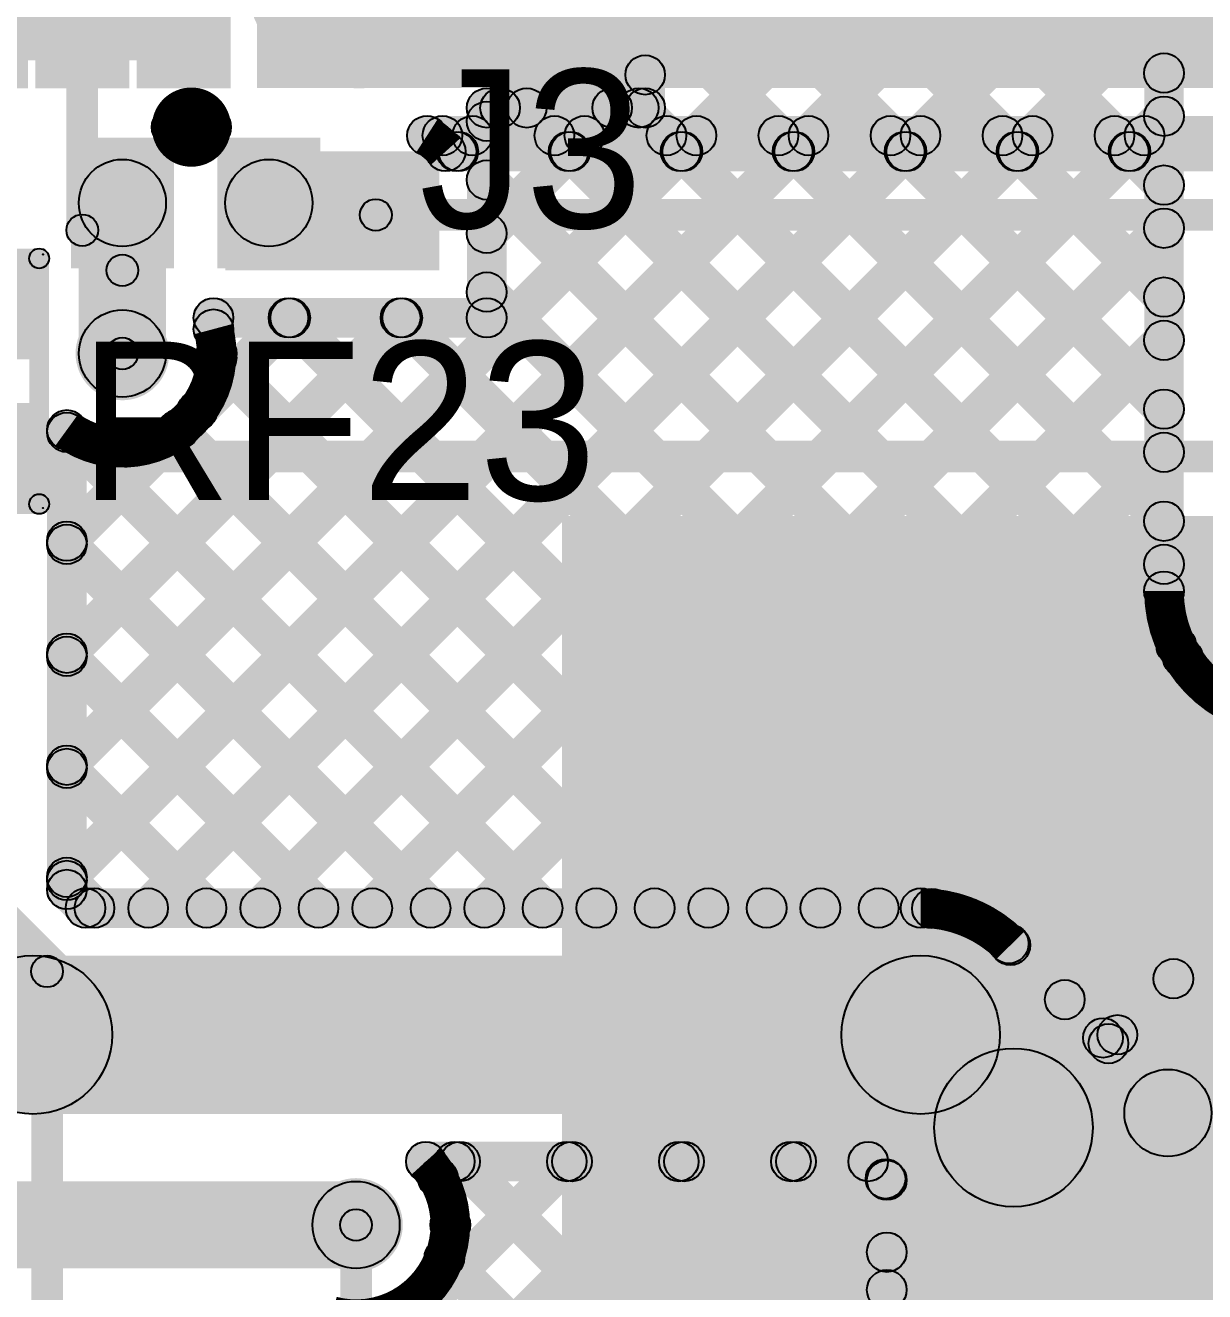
# Model space of a CAD drawing. Header units: millimetres. Extents: x -0.08 to 5.25, y -0.08 to 2.73.
# Drawn here: x 0.6005 to 0.8983, y 2.0371 to 2.3569 of the extents above; entities that cross this region are included whole.
import ezdxf

# ---------------------------------------------------------------- set-up
doc = ezdxf.new("R2010")
doc.units = ezdxf.units.MM
doc.header["$MEASUREMENT"] = 0
for name, color, linetype in [('BottomLayer', 5, 'Continuous'), ('BottomPaste', 16, 'Continuous'), ('BottomSolder', 6, 'Continuous'), ('PadHoleLayer', 156, 'Continuous'), ('TopLayer', 1, 'Continuous'), ('TopOverlay', 2, 'Continuous'), ('TopPaste', 8, 'Continuous'), ('TopSolder', 216, 'Continuous'), ('ViaHoleLayer', 16, 'Continuous')]:
    doc.layers.add(name, color=color, linetype=linetype)

# ---------------------------------------------------------------- blocks, each defined once
blk = doc.blocks.new('C10418_1')
at = {"layer": 'BottomLayer'}
h = blk.add_hatch(color=5, dxfattribs=at)
edge = h.paths.add_edge_path()
edge.add_arc((-0.09547, 0.05217), 0.02461, 0, 360)
at = {"layer": 'BottomSolder'}
h = blk.add_hatch(color=6, dxfattribs=at)
edge = h.paths.add_edge_path()
edge.add_arc((-0.09547, 0.05217), 0.02861, 0, 360)
at = {"layer": 'PadHoleLayer'}
h = blk.add_hatch(color=156, dxfattribs=at)
edge = h.paths.add_edge_path()
edge.add_arc((-0.09547, 0.05217), 0.01378, 0, 360)
at = {"layer": 'TopLayer'}
h = blk.add_hatch(color=1, dxfattribs=at)
edge = h.paths.add_edge_path()
edge.add_arc((-0.09547, 0.05217), 0.02461, 0, 360)
for points in [[(-0.05906, 0.07677), (-0.04331, 0.07677), (-0.04331, 0.02756), (-0.05906, 0.02756)], [(-0.03346, 0.07677), (-0.01772, 0.07677), (-0.01772, 0.02756), (-0.03346, 0.02756)]]:
    blk.add_hatch(color=1, dxfattribs=at).paths.add_polyline_path(points)
at = {"layer": 'TopOverlay'}
h = blk.add_hatch(color=2, dxfattribs=at)
edge = h.paths.add_edge_path()
edge.add_arc((-0.05815, 0.09055), 0.005, 0, 360)
h = blk.add_hatch(color=2, dxfattribs=at)
edge = h.paths.add_edge_path()
edge.add_arc((-0.04815, 0.09055), 0.005, 0, 360)
at = {"layer": 'TopPaste'}
for points in [[(-0.05906, 0.07677), (-0.04331, 0.07677), (-0.04331, 0.02756), (-0.05906, 0.02756)], [(-0.03346, 0.07677), (-0.01772, 0.07677), (-0.01772, 0.02756), (-0.03346, 0.02756)]]:
    blk.add_hatch(color=8, dxfattribs=at).paths.add_polyline_path(points)
at = {"layer": 'TopSolder'}
h = blk.add_hatch(color=216, dxfattribs=at)
edge = h.paths.add_edge_path()
edge.add_arc((-0.09547, 0.05217), 0.02861, 0, 360)
for points in [[(-0.06305, 0.08077), (-0.03931, 0.08077), (-0.03931, 0.02356), (-0.06305, 0.02356)], [(-0.03746, 0.08077), (-0.01372, 0.08077), (-0.01372, 0.02356), (-0.03746, 0.02356)], [(-0.01187, 0.08077), (0.01187, 0.08077), (0.01187, 0.02356), (-0.01187, 0.02356)]]:
    blk.add_hatch(color=216, dxfattribs=at).paths.add_polyline_path(points)
at = {"layer": 'TopOverlay', "const_width": 0.01}
blk.add_lwpolyline([(-0.04815, 0.09055, 1), (-0.05815, 0.09055, 1)], format="xyb", close=True, dxfattribs=at)
at = {"layer": 'TopOverlay'}
for centre in [(-0.05815, 0.09055), (-0.04815, 0.09055)]:
    blk.add_circle(centre, 0.005, dxfattribs=at)
blk = doc.blocks.new('R__0402_53')
at = {"layer": 'TopLayer'}
for points in [[(-0.0275, -0.0125), (-0.0275, 0.0125), (-0.0095, 0.0125), (-0.0095, -0.0125)], [(0.0095, -0.0125), (0.0095, 0.0125), (0.0275, 0.0125), (0.0275, -0.0125)]]:
    blk.add_hatch(color=1, dxfattribs=at).paths.add_polyline_path(points)
at = {"layer": 'TopOverlay'}
h = blk.add_hatch(color=2, dxfattribs=at)
edge = h.paths.add_edge_path()
edge.add_arc((-0.031, 0.016), 0.0025, 0, 360)
h = blk.add_hatch(color=2, dxfattribs=at)
edge = h.paths.add_edge_path()
edge.add_arc((-0.031, 0.016), 0.0025, 0, 360)
for points in [[(-0.0335, 0.016), (-0.0285, 0.016), (-0.0285, -0.016), (-0.0335, -0.016)], [(-0.031, 0.0135), (-0.031, 0.0185), (0.031, 0.0185), (0.031, 0.0135)], [(0.0285, 0.016), (0.0335, 0.016), (0.0335, -0.016), (0.0285, -0.016)], [(-0.031, -0.0185), (-0.031, -0.0135), (0.031, -0.0135), (0.031, -0.0185)], [(-0.032, -0.01706), (-0.032, -0.01694), (0.032, -0.01694), (0.032, -0.01706)]]:
    blk.add_hatch(color=2, dxfattribs=at).paths.add_polyline_path(points)
h = blk.add_hatch(color=2, dxfattribs=at)
edge = h.paths.add_edge_path()
edge.add_arc((0.031, 0.016), 0.0025, 0, 360)
h = blk.add_hatch(color=2, dxfattribs=at)
edge = h.paths.add_edge_path()
edge.add_arc((0.031, 0.016), 0.0025, 0, 360)
h = blk.add_hatch(color=2, dxfattribs=at)
edge = h.paths.add_edge_path()
edge.add_arc((-0.031, -0.016), 0.0025, 0, 360)
h = blk.add_hatch(color=2, dxfattribs=at)
edge = h.paths.add_edge_path()
edge.add_arc((-0.031, -0.016), 0.0025, 0, 360)
h = blk.add_hatch(color=2, dxfattribs=at)
edge = h.paths.add_edge_path()
edge.add_arc((0.031, -0.016), 0.0025, 0, 360)
h = blk.add_hatch(color=2, dxfattribs=at)
edge = h.paths.add_edge_path()
edge.add_arc((0.031, -0.016), 0.0025, 0, 360)
h = blk.add_hatch(color=2, dxfattribs=at)
edge = h.paths.add_edge_path()
edge.add_arc((-0.032, -0.017), 0.0000635, 0, 360)
h = blk.add_hatch(color=2, dxfattribs=at)
edge = h.paths.add_edge_path()
edge.add_arc((0.032, -0.017), 0.0000635, 0, 360)
at = {"layer": 'TopPaste'}
for points in [[(-0.0275, -0.0125), (-0.0275, 0.0125), (-0.0095, 0.0125), (-0.0095, -0.0125)], [(0.0095, -0.0125), (0.0095, 0.0125), (0.0275, 0.0125), (0.0275, -0.0125)]]:
    blk.add_hatch(color=8, dxfattribs=at).paths.add_polyline_path(points)
at = {"layer": 'TopSolder'}
for points in [[(-0.0315, -0.0165), (-0.0315, 0.0165), (-0.0055, 0.0165), (-0.0055, -0.0165)], [(0.0055, -0.0165), (0.0055, 0.0165), (0.0315, 0.0165), (0.0315, -0.0165)]]:
    blk.add_hatch(color=216, dxfattribs=at).paths.add_polyline_path(points)
at = {"layer": 'TopOverlay'}
for centre, radius in [((-0.031, 0.016), 0.0025), ((-0.031, 0.016), 0.0025), ((0.031, 0.016), 0.0025), ((0.031, 0.016), 0.0025), ((-0.031, -0.016), 0.0025), ((-0.031, -0.016), 0.0025), ((0.031, -0.016), 0.0025), ((0.031, -0.016), 0.0025), ((-0.032, -0.017), 0.0000635), ((0.032, -0.017), 0.0000635)]:
    blk.add_circle(centre, radius, dxfattribs=at)
blk = doc.blocks.new('R__0402_B_54')
at = {"layer": 'BottomLayer'}
for points in [[(-0.0095, 0.0125), (-0.0095, -0.0125), (-0.0275, -0.0125), (-0.0275, 0.0125)], [(0.0275, 0.0125), (0.0275, -0.0125), (0.0095, -0.0125), (0.0095, 0.0125)]]:
    blk.add_hatch(color=5, dxfattribs=at).paths.add_polyline_path(points)
at = {"layer": 'BottomPaste'}
for points in [[(-0.0095, 0.0125), (-0.0095, -0.0125), (-0.0275, -0.0125), (-0.0275, 0.0125)], [(0.0275, 0.0125), (0.0275, -0.0125), (0.0095, -0.0125), (0.0095, 0.0125)]]:
    blk.add_hatch(color=16, dxfattribs=at).paths.add_polyline_path(points)
at = {"layer": 'BottomSolder'}
for points in [[(-0.0055, 0.0165), (-0.0055, -0.0165), (-0.0315, -0.0165), (-0.0315, 0.0165)], [(0.0315, 0.0165), (0.0315, -0.0165), (0.0055, -0.0165), (0.0055, 0.0165)]]:
    blk.add_hatch(color=6, dxfattribs=at).paths.add_polyline_path(points)

msp = doc.modelspace()

# ---------------------------------------------------------------- hatches: boundary and pattern name
at = {"layer": 'BottomLayer'}
for points in [[(0.526, 2.348), (0.652, 2.348), (0.652, 2.517), (0.526, 2.517)], [(0.745, 2.517), (0.661, 2.517), (0.661, 2.348), (0.745, 2.348)], [(0.76054, 2.3408), (0.75346, 2.34787), (0.87913, 2.47354), (0.8862, 2.46646)], [(0.76413, 2.4616), (0.7712, 2.46867), (0.89154, 2.34833), (0.88446, 2.34126)], [(0.893, 2.214), (0.883, 2.214), (0.883, 2.47), (0.893, 2.47)], [(0.61454, 2.16651), (0.60746, 2.17358), (0.88446, 2.45058), (0.89154, 2.44351)], [(0.75922, 2.43823), (0.76629, 2.4453), (0.89154, 2.32005), (0.88446, 2.31298)], [(0.762, 2.336), (0.752, 2.336), (0.752, 2.43424), (0.762, 2.43424)], [(0.61454, 2.13823), (0.60746, 2.1453), (0.88446, 2.4223), (0.89154, 2.41523)], [(0.75346, 2.41569), (0.76054, 2.42276), (0.89154, 2.29176), (0.88446, 2.28469)], [(0.63506, 2.13046), (0.62799, 2.13754), (0.88446, 2.39401), (0.89154, 2.38694)], [(0.75346, 2.38741), (0.76054, 2.39448), (0.89154, 2.26348), (0.88446, 2.25641)], [(0.75346, 2.35912), (0.76054, 2.3662), (0.89154, 2.2352), (0.88446, 2.22812)], [(0.66334, 2.13046), (0.65627, 2.13754), (0.88446, 2.36573), (0.89154, 2.35866)], [(0.717, 2.331), (0.717, 2.341), (0.757, 2.341), (0.757, 2.331)], [(0.69163, 2.13046), (0.68455, 2.13754), (0.88446, 2.33745), (0.89154, 2.33037)], [(0.72054, 2.3008), (0.71346, 2.30787), (0.74513, 2.33954), (0.7522, 2.33246)], [(0.72054, 2.32908), (0.71346, 2.33615), (0.71685, 2.33954), (0.72392, 2.33246)], [(0.72356, 2.33246), (0.73063, 2.33954), (0.92219, 2.14797), (0.91512, 2.1409)], [(0.75184, 2.33246), (0.75891, 2.33954), (0.89462, 2.20382), (0.88755, 2.19675)], [(0.722, 2.283), (0.712, 2.283), (0.712, 2.336), (0.722, 2.336)], [(0.614, 2.299), (0.636, 2.299), (0.636, 2.325), (0.614, 2.325)], [(0.651, 2.295), (0.705, 2.295), (0.705, 2.325), (0.651, 2.325)], [(0.651, 2.299), (0.673, 2.299), (0.673, 2.325), (0.651, 2.325)], [(0.71346, 2.31427), (0.72054, 2.32134), (0.90805, 2.13383), (0.90097, 2.12676)], [(0.636, 2.274), (0.614, 2.274), (0.614, 2.312), (0.636, 2.312)], [(0.71991, 2.13046), (0.71284, 2.13754), (0.88446, 2.30916), (0.89154, 2.30209)], [(0.71346, 2.28599), (0.72054, 2.29306), (0.8939, 2.11969), (0.88683, 2.11262)], [(0.61454, 2.1948), (0.60746, 2.20187), (0.69213, 2.28654), (0.6992, 2.27946)], [(0.64743, 2.25598), (0.64036, 2.26305), (0.66385, 2.28654), (0.67092, 2.27946)], [(0.648, 2.278), (0.648, 2.288), (0.717, 2.288), (0.717, 2.278)], [(0.66342, 2.27946), (0.67049, 2.28654), (0.81949, 2.13754), (0.81242, 2.13046)], [(0.6917, 2.27946), (0.69877, 2.28654), (0.87976, 2.10555), (0.87269, 2.09848)], [(0.74819, 2.13046), (0.74112, 2.13754), (0.88446, 2.28088), (0.89154, 2.27381)], [(0.64525, 2.26935), (0.65232, 2.27642), (0.7912, 2.13754), (0.78413, 2.13046)], [(0.89678, 2.07448), (0.88122, 2.09004), (1.05536, 2.26417), (1.07091, 2.24862)], [(0.61454, 2.22308), (0.60746, 2.23015), (0.63595, 2.25864), (0.64302, 2.25157)], [(0.60746, 2.25057), (0.61454, 2.25764), (0.73464, 2.13754), (0.72757, 2.13046)], [(0.63526, 2.25106), (0.64233, 2.25813), (0.76292, 2.13754), (0.75585, 2.13046)], [(0.616, 2.13869), (0.606, 2.13869), (0.606, 2.25474), (0.616, 2.25474)], [(0.77648, 2.13046), (0.76941, 2.13754), (0.88446, 2.25259), (0.89154, 2.24552)], [(0.60746, 2.22228), (0.61454, 2.22935), (0.70635, 2.13754), (0.69928, 2.13046)], [(0.80476, 2.13046), (0.79769, 2.13754), (0.88446, 2.22431), (0.89154, 2.21724)], [(0.60746, 2.194), (0.61454, 2.20107), (0.67807, 2.13754), (0.671, 2.13046)], [(0.83292, 2.13034), (0.82585, 2.13741), (0.88921, 2.20077), (0.89628, 2.1937)], [(0.86649, 2.10734), (0.85942, 2.11441), (0.94038, 2.19537), (0.94745, 2.1883)], [(0.85234, 2.12148), (0.84527, 2.12855), (0.90456, 2.18783), (0.91163, 2.18076)], [(0.87751, 2.09623), (0.87044, 2.1033), (0.95408, 2.18694), (0.96115, 2.17987)], [(0.60746, 2.16571), (0.61454, 2.17278), (0.64978, 2.13754), (0.64271, 2.13046)], [(0.60746, 2.13743), (0.61454, 2.1445), (0.6215, 2.13754), (0.61443, 2.13046)], [(0.60746, 2.13515), (0.61454, 2.14222), (0.61922, 2.13754), (0.61215, 2.13046)], [(0.56486, 2.11129), (0.59314, 2.13957), (0.61657, 2.11614), (0.58829, 2.08786)], [(0.61569, 2.129), (0.61569, 2.139), (0.82657, 2.139), (0.82657, 2.129)], [(0.84569, 2.12106), (0.85276, 2.12814), (0.87614, 2.10476), (0.86906, 2.09769)], [(0.60243, 2.082), (0.60243, 2.122), (0.82657, 2.122), (0.82657, 2.082)], [(0.81243, 2.08786), (0.84071, 2.11614), (0.86414, 2.09271), (0.83586, 2.06443)], [(0.9, 1.562), (0.878, 1.562), (0.878, 2.08226), (0.9, 2.08226)], [(0.87, 1.399), (0.83, 1.399), (0.83, 2.07857), (0.87, 2.07857)], [(0.70163, 2.065), (0.70163, 2.075), (0.81331, 2.075), (0.81331, 2.065)], [(0.64728, 1.97298), (0.64021, 1.98005), (0.73369, 2.07354), (0.74076, 2.06646)], [(0.66142, 1.95884), (0.65435, 1.96591), (0.76198, 2.07354), (0.76905, 2.06646)], [(0.67556, 1.94469), (0.66849, 1.95177), (0.79026, 2.07354), (0.79733, 2.06646)], [(0.70824, 2.06223), (0.70117, 2.0693), (0.70541, 2.07354), (0.71248, 2.06646)], [(0.70671, 2.06646), (0.71378, 2.07354), (0.82154, 1.96578), (0.81446, 1.95871)], [(0.735, 2.06646), (0.74207, 2.07354), (0.82154, 1.99407), (0.81446, 1.987)], [(0.76328, 2.06646), (0.77035, 2.07354), (0.82154, 2.02235), (0.81446, 2.01528)], [(0.79157, 2.06646), (0.79864, 2.07354), (0.82154, 2.05064), (0.81446, 2.04357)], [(0.80978, 2.06646), (0.81685, 2.07354), (0.82154, 2.06885), (0.81446, 2.06178)], [(0.6897, 1.93055), (0.68263, 1.93762), (0.81416, 2.06915), (0.82123, 2.06208)], [(0.823, 1.399), (0.813, 1.399), (0.813, 2.06531), (0.823, 2.06531)], [(0.578, 2.043), (0.578, 2.065), (0.684, 2.065), (0.684, 2.043)], [(0.70277, 2.04213), (0.70984, 2.0492), (0.82154, 1.9375), (0.81446, 1.93043)], [(0.70384, 1.91641), (0.69677, 1.92348), (0.81446, 2.04117), (0.82154, 2.0341)]]:
    msp.add_hatch(color=5, dxfattribs=at).paths.add_polyline_path(points)
h = msp.add_hatch(color=5, dxfattribs=at)
edge = h.paths.add_edge_path()
edge.add_arc((0.757, 2.34433), 0.005, 0, 360)
h = msp.add_hatch(color=5, dxfattribs=at)
edge = h.paths.add_edge_path()
edge.add_arc((0.888, 2.3448), 0.005, 0, 360)
h = msp.add_hatch(color=5, dxfattribs=at)
edge = h.paths.add_edge_path()
edge.add_arc((0.717, 2.336), 0.005, 0, 360)
h = msp.add_hatch(color=5, dxfattribs=at)
edge = h.paths.add_edge_path()
edge.add_arc((0.717, 2.336), 0.005, 0, 360)
h = msp.add_hatch(color=5, dxfattribs=at)
edge = h.paths.add_edge_path()
edge.add_arc((0.72038, 2.336), 0.005, 0, 360)
h = msp.add_hatch(color=5, dxfattribs=at)
edge = h.paths.add_edge_path()
edge.add_arc((0.72709, 2.336), 0.005, 0, 360)
h = msp.add_hatch(color=5, dxfattribs=at)
edge = h.paths.add_edge_path()
edge.add_arc((0.74867, 2.336), 0.005, 0, 360)
h = msp.add_hatch(color=5, dxfattribs=at)
edge = h.paths.add_edge_path()
edge.add_arc((0.75538, 2.336), 0.005, 0, 360)
h = msp.add_hatch(color=5, dxfattribs=at)
edge = h.paths.add_edge_path()
edge.add_arc((0.757, 2.336), 0.005, 0, 360)
h = msp.add_hatch(color=5, dxfattribs=at)
edge = h.paths.add_edge_path()
edge.add_arc((0.757, 2.336), 0.005, 0, 360)
h = msp.add_hatch(color=5, dxfattribs=at)
edge = h.paths.add_edge_path()
edge.add_arc((0.717, 2.33262), 0.005, 0, 360)
h = msp.add_hatch(color=5, dxfattribs=at)
edge = h.paths.add_edge_path()
edge.add_arc((0.888, 2.33391), 0.005, 0, 360)
h = msp.add_hatch(color=5, dxfattribs=at)
edge = h.paths.add_edge_path()
edge.add_arc((0.625, 2.312), 0.011, 0, 360)
h = msp.add_hatch(color=5, dxfattribs=at)
edge = h.paths.add_edge_path()
edge.add_arc((0.662, 2.312), 0.011, 0, 360)
h = msp.add_hatch(color=5, dxfattribs=at)
edge = h.paths.add_edge_path()
edge.add_arc((0.662, 2.312), 0.011, 0, 360)
h = msp.add_hatch(color=5, dxfattribs=at)
edge = h.paths.add_edge_path()
edge.add_arc((0.717, 2.31781), 0.005, 0, 360)
h = msp.add_hatch(color=5, dxfattribs=at)
edge = h.paths.add_edge_path()
edge.add_arc((0.888, 2.31651), 0.005, 0, 360)
h = msp.add_hatch(color=5, dxfattribs=at)
edge = h.paths.add_edge_path()
edge.add_arc((0.689, 2.309), 0.01181, 0, 360)
h = msp.add_hatch(color=5, dxfattribs=at)
edge = h.paths.add_edge_path()
edge.add_arc((0.717, 2.30433), 0.005, 0, 360)
h = msp.add_hatch(color=5, dxfattribs=at)
edge = h.paths.add_edge_path()
edge.add_arc((0.888, 2.30563), 0.005, 0, 360)
h = msp.add_hatch(color=5, dxfattribs=at)
edge = h.paths.add_edge_path()
edge.add_arc((0.717, 2.28952), 0.005, 0, 360)
h = msp.add_hatch(color=5, dxfattribs=at)
edge = h.paths.add_edge_path()
edge.add_arc((0.888, 2.28823), 0.005, 0, 360)
h = msp.add_hatch(color=5, dxfattribs=at)
edge = h.paths.add_edge_path()
edge.add_arc((0.648, 2.283), 0.005, 0, 360)
h = msp.add_hatch(color=5, dxfattribs=at)
edge = h.paths.add_edge_path()
edge.add_arc((0.66695, 2.283), 0.005, 0, 360)
h = msp.add_hatch(color=5, dxfattribs=at)
edge = h.paths.add_edge_path()
edge.add_arc((0.66738, 2.283), 0.005, 0, 360)
h = msp.add_hatch(color=5, dxfattribs=at)
edge = h.paths.add_edge_path()
edge.add_arc((0.69524, 2.283), 0.005, 0, 360)
h = msp.add_hatch(color=5, dxfattribs=at)
edge = h.paths.add_edge_path()
edge.add_arc((0.69567, 2.283), 0.005, 0, 360)
h = msp.add_hatch(color=5, dxfattribs=at)
edge = h.paths.add_edge_path()
edge.add_arc((0.717, 2.283), 0.005, 0, 360)
h = msp.add_hatch(color=5, dxfattribs=at)
edge = h.paths.add_edge_path()
edge.add_arc((0.717, 2.283), 0.005, 0, 360)
h = msp.add_hatch(color=5, dxfattribs=at)
edge = h.paths.add_edge_path()
edge.add_arc((0.625, 2.274), 0.01181, 0, 360)
h = msp.add_hatch(color=5, dxfattribs=at)
edge = h.paths.add_edge_path()
edge.add_arc((0.625, 2.274), 0.011, 0, 360)
h = msp.add_hatch(color=5, dxfattribs=at)
edge = h.paths.add_edge_path()
edge.add_arc((0.648, 2.28016), 0.005, 0, 360)
h = msp.add_hatch(color=5, dxfattribs=at)
edge = h.paths.add_edge_path()
edge.add_arc((0.888, 2.27734), 0.005, 0, 360)
h = msp.add_hatch(color=5, dxfattribs=at)
edge = h.paths.add_edge_path()
edge.add_arc((0.64878, 2.27288), 0.005, 0, 360)
h = msp.add_hatch(color=5, dxfattribs=at)
edge = h.paths.add_edge_path()
edge.add_arc((0.64881, 2.274), 0.005, 0, 360)
h = msp.add_hatch(color=5, dxfattribs=at)
edge = h.paths.add_edge_path()
edge.add_arc((0.64881, 2.274), 0.005, 0, 360)
h = msp.add_hatch(color=5, dxfattribs=at)
edge = h.paths.add_edge_path()
edge.add_arc((0.6439, 2.25951), 0.005, 0, 360)
h = msp.add_hatch(color=5, dxfattribs=at)
edge = h.paths.add_edge_path()
edge.add_arc((0.888, 2.25994), 0.005, 0, 360)
h = msp.add_hatch(color=5, dxfattribs=at)
edge = h.paths.add_edge_path()
edge.add_arc((0.611, 2.25474), 0.005, 0, 360)
h = msp.add_hatch(color=5, dxfattribs=at)
edge = h.paths.add_edge_path()
edge.add_arc((0.611, 2.25474), 0.005, 0, 360)
h = msp.add_hatch(color=5, dxfattribs=at)
edge = h.paths.add_edge_path()
edge.add_arc((0.611, 2.2541), 0.005, 0, 360)
h = msp.add_hatch(color=5, dxfattribs=at)
edge = h.paths.add_edge_path()
edge.add_arc((0.63879, 2.25459), 0.005, 0, 360)
h = msp.add_hatch(color=5, dxfattribs=at)
edge = h.paths.add_edge_path()
edge.add_arc((0.63949, 2.2551), 0.005, 0, 360)
h = msp.add_hatch(color=5, dxfattribs=at)
edge = h.paths.add_edge_path()
edge.add_arc((0.888, 2.24906), 0.005, 0, 360)
h = msp.add_hatch(color=5, dxfattribs=at)
edge = h.paths.add_edge_path()
edge.add_arc((0.888, 2.23166), 0.005, 0, 360)
h = msp.add_hatch(color=5, dxfattribs=at)
edge = h.paths.add_edge_path()
edge.add_arc((0.611, 2.22662), 0.005, 0, 360)
h = msp.add_hatch(color=5, dxfattribs=at)
edge = h.paths.add_edge_path()
edge.add_arc((0.611, 2.22582), 0.005, 0, 360)
h = msp.add_hatch(color=5, dxfattribs=at)
edge = h.paths.add_edge_path()
edge.add_arc((0.888, 2.22077), 0.005, 0, 360)
h = msp.add_hatch(color=5, dxfattribs=at)
edge = h.paths.add_edge_path()
edge.add_arc((0.888, 2.214), 0.005, 0, 360)
h = msp.add_hatch(color=5, dxfattribs=at)
edge = h.paths.add_edge_path()
edge.add_arc((0.888, 2.214), 0.005, 0, 360)
h = msp.add_hatch(color=5, dxfattribs=at)
edge = h.paths.add_edge_path()
edge.add_arc((0.611, 2.19833), 0.005, 0, 360)
h = msp.add_hatch(color=5, dxfattribs=at)
edge = h.paths.add_edge_path()
edge.add_arc((0.89109, 2.20029), 0.005, 0, 360)
h = msp.add_hatch(color=5, dxfattribs=at)
edge = h.paths.add_edge_path()
edge.add_arc((0.611, 2.19753), 0.005, 0, 360)
h = msp.add_hatch(color=5, dxfattribs=at)
edge = h.paths.add_edge_path()
edge.add_arc((0.89274, 2.19723), 0.005, 0, 360)
h = msp.add_hatch(color=5, dxfattribs=at)
edge = h.paths.add_edge_path()
edge.add_arc((0.611, 2.17005), 0.005, 0, 360)
h = msp.add_hatch(color=5, dxfattribs=at)
edge = h.paths.add_edge_path()
edge.add_arc((0.611, 2.16925), 0.005, 0, 360)
h = msp.add_hatch(color=5, dxfattribs=at)
edge = h.paths.add_edge_path()
edge.add_arc((0.611, 2.14176), 0.005, 0, 360)
h = msp.add_hatch(color=5, dxfattribs=at)
edge = h.paths.add_edge_path()
edge.add_arc((0.611, 2.14096), 0.005, 0, 360)
h = msp.add_hatch(color=5, dxfattribs=at)
edge = h.paths.add_edge_path()
edge.add_arc((0.611, 2.13869), 0.005, 0, 360)
h = msp.add_hatch(color=5, dxfattribs=at)
edge = h.paths.add_edge_path()
edge.add_arc((0.611, 2.13869), 0.005, 0, 360)
h = msp.add_hatch(color=5, dxfattribs=at)
edge = h.paths.add_edge_path()
edge.add_arc((0.61569, 2.134), 0.005, 0, 360)
h = msp.add_hatch(color=5, dxfattribs=at)
edge = h.paths.add_edge_path()
edge.add_arc((0.61569, 2.134), 0.005, 0, 360)
h = msp.add_hatch(color=5, dxfattribs=at)
edge = h.paths.add_edge_path()
edge.add_arc((0.61796, 2.134), 0.005, 0, 360)
h = msp.add_hatch(color=5, dxfattribs=at)
edge = h.paths.add_edge_path()
edge.add_arc((0.63152, 2.134), 0.005, 0, 360)
h = msp.add_hatch(color=5, dxfattribs=at)
edge = h.paths.add_edge_path()
edge.add_arc((0.64625, 2.134), 0.005, 0, 360)
h = msp.add_hatch(color=5, dxfattribs=at)
edge = h.paths.add_edge_path()
edge.add_arc((0.65981, 2.134), 0.005, 0, 360)
h = msp.add_hatch(color=5, dxfattribs=at)
edge = h.paths.add_edge_path()
edge.add_arc((0.67453, 2.134), 0.005, 0, 360)
h = msp.add_hatch(color=5, dxfattribs=at)
edge = h.paths.add_edge_path()
edge.add_arc((0.68809, 2.134), 0.005, 0, 360)
h = msp.add_hatch(color=5, dxfattribs=at)
edge = h.paths.add_edge_path()
edge.add_arc((0.70282, 2.134), 0.005, 0, 360)
h = msp.add_hatch(color=5, dxfattribs=at)
edge = h.paths.add_edge_path()
edge.add_arc((0.71637, 2.134), 0.005, 0, 360)
h = msp.add_hatch(color=5, dxfattribs=at)
edge = h.paths.add_edge_path()
edge.add_arc((0.7311, 2.134), 0.005, 0, 360)
h = msp.add_hatch(color=5, dxfattribs=at)
edge = h.paths.add_edge_path()
edge.add_arc((0.74466, 2.134), 0.005, 0, 360)
h = msp.add_hatch(color=5, dxfattribs=at)
edge = h.paths.add_edge_path()
edge.add_arc((0.75939, 2.134), 0.005, 0, 360)
h = msp.add_hatch(color=5, dxfattribs=at)
edge = h.paths.add_edge_path()
edge.add_arc((0.77294, 2.134), 0.005, 0, 360)
h = msp.add_hatch(color=5, dxfattribs=at)
edge = h.paths.add_edge_path()
edge.add_arc((0.78767, 2.134), 0.005, 0, 360)
h = msp.add_hatch(color=5, dxfattribs=at)
edge = h.paths.add_edge_path()
edge.add_arc((0.80123, 2.134), 0.005, 0, 360)
h = msp.add_hatch(color=5, dxfattribs=at)
edge = h.paths.add_edge_path()
edge.add_arc((0.81595, 2.134), 0.005, 0, 360)
h = msp.add_hatch(color=5, dxfattribs=at)
edge = h.paths.add_edge_path()
edge.add_arc((0.82657, 2.134), 0.005, 0, 360)
h = msp.add_hatch(color=5, dxfattribs=at)
edge = h.paths.add_edge_path()
edge.add_arc((0.82657, 2.134), 0.005, 0, 360)
h = msp.add_hatch(color=5, dxfattribs=at)
edge = h.paths.add_edge_path()
edge.add_arc((0.82657, 2.134), 0.005, 0, 360)
h = msp.add_hatch(color=5, dxfattribs=at)
edge = h.paths.add_edge_path()
edge.add_arc((0.82939, 2.13388), 0.005, 0, 360)
h = msp.add_hatch(color=5, dxfattribs=at)
edge = h.paths.add_edge_path()
edge.add_arc((0.84881, 2.12501), 0.005, 0, 360)
h = msp.add_hatch(color=5, dxfattribs=at)
edge = h.paths.add_edge_path()
edge.add_arc((0.8492, 2.12463), 0.005, 0, 360)
h = msp.add_hatch(color=5, dxfattribs=at)
edge = h.paths.add_edge_path()
edge.add_arc((0.84922, 2.1246), 0.005, 0, 360)
h = msp.add_hatch(color=5, dxfattribs=at)
edge = h.paths.add_edge_path()
edge.add_arc((0.84922, 2.1246), 0.005, 0, 360)
h = msp.add_hatch(color=5, dxfattribs=at)
edge = h.paths.add_edge_path()
edge.add_arc((0.60243, 2.102), 0.02, 0, 360)
h = msp.add_hatch(color=5, dxfattribs=at)
edge = h.paths.add_edge_path()
edge.add_arc((0.60243, 2.102), 0.02, 0, 360)
h = msp.add_hatch(color=5, dxfattribs=at)
edge = h.paths.add_edge_path()
edge.add_arc((0.82657, 2.102), 0.02, 0, 360)
h = msp.add_hatch(color=5, dxfattribs=at)
edge = h.paths.add_edge_path()
edge.add_arc((0.82657, 2.102), 0.02, 0, 360)
h = msp.add_hatch(color=5, dxfattribs=at)
edge = h.paths.add_edge_path()
edge.add_arc((0.89037, 2.11615), 0.005, 0, 360)
h = msp.add_hatch(color=5, dxfattribs=at)
edge = h.paths.add_edge_path()
edge.add_arc((0.86295, 2.11087), 0.005, 0, 360)
h = msp.add_hatch(color=5, dxfattribs=at)
edge = h.paths.add_edge_path()
edge.add_arc((0.87623, 2.10201), 0.005, 0, 360)
h = msp.add_hatch(color=5, dxfattribs=at)
edge = h.paths.add_edge_path()
edge.add_arc((0.8726, 2.10122), 0.005, 0, 360)
h = msp.add_hatch(color=5, dxfattribs=at)
edge = h.paths.add_edge_path()
edge.add_arc((0.87398, 2.09976), 0.005, 0, 360)
h = msp.add_hatch(color=5, dxfattribs=at)
edge = h.paths.add_edge_path()
edge.add_arc((0.85, 2.07857), 0.02, 0, 360)
h = msp.add_hatch(color=5, dxfattribs=at)
edge = h.paths.add_edge_path()
edge.add_arc((0.85, 2.07857), 0.02, 0, 360)
h = msp.add_hatch(color=5, dxfattribs=at)
edge = h.paths.add_edge_path()
edge.add_arc((0.889, 2.08226), 0.011, 0, 360)
h = msp.add_hatch(color=5, dxfattribs=at)
edge = h.paths.add_edge_path()
edge.add_arc((0.889, 2.08226), 0.011, 0, 360)
h = msp.add_hatch(color=5, dxfattribs=at)
edge = h.paths.add_edge_path()
edge.add_arc((0.70163, 2.07), 0.005, 0, 360)
h = msp.add_hatch(color=5, dxfattribs=at)
edge = h.paths.add_edge_path()
edge.add_arc((0.70163, 2.07), 0.005, 0, 360)
h = msp.add_hatch(color=5, dxfattribs=at)
edge = h.paths.add_edge_path()
edge.add_arc((0.70894, 2.07), 0.005, 0, 360)
h = msp.add_hatch(color=5, dxfattribs=at)
edge = h.paths.add_edge_path()
edge.add_arc((0.71025, 2.07), 0.005, 0, 360)
h = msp.add_hatch(color=5, dxfattribs=at)
edge = h.paths.add_edge_path()
edge.add_arc((0.73723, 2.07), 0.005, 0, 360)
h = msp.add_hatch(color=5, dxfattribs=at)
edge = h.paths.add_edge_path()
edge.add_arc((0.73853, 2.07), 0.005, 0, 360)
h = msp.add_hatch(color=5, dxfattribs=at)
edge = h.paths.add_edge_path()
edge.add_arc((0.76551, 2.07), 0.005, 0, 360)
h = msp.add_hatch(color=5, dxfattribs=at)
edge = h.paths.add_edge_path()
edge.add_arc((0.76682, 2.07), 0.005, 0, 360)
h = msp.add_hatch(color=5, dxfattribs=at)
edge = h.paths.add_edge_path()
edge.add_arc((0.7938, 2.07), 0.005, 0, 360)
h = msp.add_hatch(color=5, dxfattribs=at)
edge = h.paths.add_edge_path()
edge.add_arc((0.7951, 2.07), 0.005, 0, 360)
h = msp.add_hatch(color=5, dxfattribs=at)
edge = h.paths.add_edge_path()
edge.add_arc((0.81331, 2.07), 0.005, 0, 360)
h = msp.add_hatch(color=5, dxfattribs=at)
edge = h.paths.add_edge_path()
edge.add_arc((0.81331, 2.07), 0.005, 0, 360)
h = msp.add_hatch(color=5, dxfattribs=at)
edge = h.paths.add_edge_path()
edge.add_arc((0.7047, 2.06576), 0.005, 0, 360)
h = msp.add_hatch(color=5, dxfattribs=at)
edge = h.paths.add_edge_path()
edge.add_arc((0.8177, 2.06562), 0.005, 0, 360)
h = msp.add_hatch(color=5, dxfattribs=at)
edge = h.paths.add_edge_path()
edge.add_arc((0.818, 2.06531), 0.005, 0, 360)
h = msp.add_hatch(color=5, dxfattribs=at)
edge = h.paths.add_edge_path()
edge.add_arc((0.818, 2.06531), 0.005, 0, 360)
h = msp.add_hatch(color=5, dxfattribs=at)
edge = h.paths.add_edge_path()
edge.add_arc((0.684, 2.054), 0.01181, 0, 360)
h = msp.add_hatch(color=5, dxfattribs=at)
edge = h.paths.add_edge_path()
edge.add_arc((0.684, 2.054), 0.011, 0, 360)
h = msp.add_hatch(color=5, dxfattribs=at)
edge = h.paths.add_edge_path()
edge.add_arc((0.70781, 2.054), 0.005, 0, 360)
h = msp.add_hatch(color=5, dxfattribs=at)
edge = h.paths.add_edge_path()
edge.add_arc((0.70781, 2.054), 0.005, 0, 360)
h = msp.add_hatch(color=5, dxfattribs=at)
edge = h.paths.add_edge_path()
edge.add_arc((0.7063, 2.04566), 0.005, 0, 360)
h = msp.add_hatch(color=5, dxfattribs=at)
edge = h.paths.add_edge_path()
edge.add_arc((0.818, 2.0471), 0.005, 0, 360)
h = msp.add_hatch(color=5, dxfattribs=at)
edge = h.paths.add_edge_path()
edge.add_arc((0.818, 2.03764), 0.005, 0, 360)
at = {"layer": 'TopLayer'}
for points in [[(0.659, 2.341), (1.003, 2.341), (1.003, 2.556), (0.659, 2.556)], [(0.63, 2.342), (0.65, 2.342), (0.65, 2.512), (0.63, 2.512)], [(0.61887, 2.30513), (0.61087, 2.30513), (0.61087, 2.37154), (0.61887, 2.37154)], [(0.70192, 2.324), (0.70192, 2.334), (1.015, 2.334), (1.015, 2.324)], [(0.70227, 2.32546), (0.70934, 2.33254), (0.71334, 2.32854), (0.70627, 2.32146)], [(0.71292, 2.32146), (0.70585, 2.32854), (0.70985, 2.33254), (0.71692, 2.32546)], [(0.73056, 2.32546), (0.73763, 2.33254), (0.74163, 2.32854), (0.73456, 2.32146)], [(0.7412, 2.32146), (0.73413, 2.32854), (0.73813, 2.33254), (0.7452, 2.32546)], [(0.75884, 2.32546), (0.76591, 2.33254), (0.76991, 2.32854), (0.76284, 2.32146)], [(0.76949, 2.32146), (0.76242, 2.32854), (0.76642, 2.33254), (0.77349, 2.32546)], [(0.78712, 2.32546), (0.7942, 2.33254), (0.7982, 2.32854), (0.79112, 2.32146)], [(0.79777, 2.32146), (0.7907, 2.32854), (0.7947, 2.33254), (0.80177, 2.32546)], [(0.81541, 2.32546), (0.82248, 2.33254), (0.82648, 2.32854), (0.81941, 2.32146)], [(0.82606, 2.32146), (0.81899, 2.32854), (0.82299, 2.33254), (0.83006, 2.32546)], [(0.84369, 2.32546), (0.85076, 2.33254), (0.85476, 2.32854), (0.84769, 2.32146)], [(0.85434, 2.32146), (0.84727, 2.32854), (0.85127, 2.33254), (0.85834, 2.32546)], [(0.87198, 2.32546), (0.87905, 2.33254), (0.88305, 2.32854), (0.87598, 2.32146)], [(0.88263, 2.32146), (0.87555, 2.32854), (0.87955, 2.33254), (0.88663, 2.32546)], [(0.70663, 2.32), (0.70663, 2.33), (0.978, 2.33), (0.978, 2.32)], [(0.689, 2.305), (0.689, 2.313), (0.978, 2.313), (0.978, 2.305)], [(0.61204, 2.30231), (0.61769, 2.30796), (0.62783, 2.29783), (0.62217, 2.29217)], [(0.629, 2.274), (0.621, 2.274), (0.621, 2.295), (0.629, 2.295)], [(0.584, 2.244), (0.584, 2.252), (0.988, 2.252), (0.988, 2.244)], [(0.736, 1.974), (0.943, 1.974), (0.943, 2.233), (0.736, 2.233)], [(0.53417, 2.18417), (0.53983, 2.18983), (0.60883, 2.12083), (0.60317, 2.11517)], [(0.61, 1.727), (0.602, 1.727), (0.602, 2.118), (0.61, 2.118)], [(0.688, 1.834), (0.68, 1.834), (0.68, 2.054), (0.688, 2.054)]]:
    msp.add_hatch(color=1, dxfattribs=at).paths.add_polyline_path(points)
h = msp.add_hatch(color=1, dxfattribs=at)
edge = h.paths.add_edge_path()
edge.add_arc((0.70192, 2.329), 0.005, 0, 360)
h = msp.add_hatch(color=1, dxfattribs=at)
edge = h.paths.add_edge_path()
edge.add_arc((0.70192, 2.329), 0.005, 0, 360)
h = msp.add_hatch(color=1, dxfattribs=at)
edge = h.paths.add_edge_path()
edge.add_arc((0.70581, 2.329), 0.005, 0, 360)
h = msp.add_hatch(color=1, dxfattribs=at)
edge = h.paths.add_edge_path()
edge.add_arc((0.71338, 2.329), 0.005, 0, 360)
h = msp.add_hatch(color=1, dxfattribs=at)
edge = h.paths.add_edge_path()
edge.add_arc((0.73409, 2.329), 0.005, 0, 360)
h = msp.add_hatch(color=1, dxfattribs=at)
edge = h.paths.add_edge_path()
edge.add_arc((0.74167, 2.329), 0.005, 0, 360)
h = msp.add_hatch(color=1, dxfattribs=at)
edge = h.paths.add_edge_path()
edge.add_arc((0.76238, 2.329), 0.005, 0, 360)
h = msp.add_hatch(color=1, dxfattribs=at)
edge = h.paths.add_edge_path()
edge.add_arc((0.76995, 2.329), 0.005, 0, 360)
h = msp.add_hatch(color=1, dxfattribs=at)
edge = h.paths.add_edge_path()
edge.add_arc((0.79066, 2.329), 0.005, 0, 360)
h = msp.add_hatch(color=1, dxfattribs=at)
edge = h.paths.add_edge_path()
edge.add_arc((0.79824, 2.329), 0.005, 0, 360)
h = msp.add_hatch(color=1, dxfattribs=at)
edge = h.paths.add_edge_path()
edge.add_arc((0.81894, 2.329), 0.005, 0, 360)
h = msp.add_hatch(color=1, dxfattribs=at)
edge = h.paths.add_edge_path()
edge.add_arc((0.82652, 2.329), 0.005, 0, 360)
h = msp.add_hatch(color=1, dxfattribs=at)
edge = h.paths.add_edge_path()
edge.add_arc((0.84723, 2.329), 0.005, 0, 360)
h = msp.add_hatch(color=1, dxfattribs=at)
edge = h.paths.add_edge_path()
edge.add_arc((0.85481, 2.329), 0.005, 0, 360)
h = msp.add_hatch(color=1, dxfattribs=at)
edge = h.paths.add_edge_path()
edge.add_arc((0.87551, 2.329), 0.005, 0, 360)
h = msp.add_hatch(color=1, dxfattribs=at)
edge = h.paths.add_edge_path()
edge.add_arc((0.88309, 2.329), 0.005, 0, 360)
h = msp.add_hatch(color=1, dxfattribs=at)
edge = h.paths.add_edge_path()
edge.add_arc((0.70663, 2.325), 0.005, 0, 360)
h = msp.add_hatch(color=1, dxfattribs=at)
edge = h.paths.add_edge_path()
edge.add_arc((0.70663, 2.325), 0.005, 0, 360)
h = msp.add_hatch(color=1, dxfattribs=at)
edge = h.paths.add_edge_path()
edge.add_arc((0.70938, 2.325), 0.005, 0, 360)
h = msp.add_hatch(color=1, dxfattribs=at)
edge = h.paths.add_edge_path()
edge.add_arc((0.70981, 2.325), 0.005, 0, 360)
h = msp.add_hatch(color=1, dxfattribs=at)
edge = h.paths.add_edge_path()
edge.add_arc((0.73767, 2.325), 0.005, 0, 360)
h = msp.add_hatch(color=1, dxfattribs=at)
edge = h.paths.add_edge_path()
edge.add_arc((0.73809, 2.325), 0.005, 0, 360)
h = msp.add_hatch(color=1, dxfattribs=at)
edge = h.paths.add_edge_path()
edge.add_arc((0.76595, 2.325), 0.005, 0, 360)
h = msp.add_hatch(color=1, dxfattribs=at)
edge = h.paths.add_edge_path()
edge.add_arc((0.76638, 2.325), 0.005, 0, 360)
h = msp.add_hatch(color=1, dxfattribs=at)
edge = h.paths.add_edge_path()
edge.add_arc((0.79424, 2.325), 0.005, 0, 360)
h = msp.add_hatch(color=1, dxfattribs=at)
edge = h.paths.add_edge_path()
edge.add_arc((0.79466, 2.325), 0.005, 0, 360)
h = msp.add_hatch(color=1, dxfattribs=at)
edge = h.paths.add_edge_path()
edge.add_arc((0.82252, 2.325), 0.005, 0, 360)
h = msp.add_hatch(color=1, dxfattribs=at)
edge = h.paths.add_edge_path()
edge.add_arc((0.82294, 2.325), 0.005, 0, 360)
h = msp.add_hatch(color=1, dxfattribs=at)
edge = h.paths.add_edge_path()
edge.add_arc((0.85081, 2.325), 0.005, 0, 360)
h = msp.add_hatch(color=1, dxfattribs=at)
edge = h.paths.add_edge_path()
edge.add_arc((0.85123, 2.325), 0.005, 0, 360)
h = msp.add_hatch(color=1, dxfattribs=at)
edge = h.paths.add_edge_path()
edge.add_arc((0.87909, 2.325), 0.005, 0, 360)
h = msp.add_hatch(color=1, dxfattribs=at)
edge = h.paths.add_edge_path()
edge.add_arc((0.87951, 2.325), 0.005, 0, 360)
h = msp.add_hatch(color=1, dxfattribs=at)
edge = h.paths.add_edge_path()
edge.add_arc((0.689, 2.309), 0.01181, 0, 360)
h = msp.add_hatch(color=1, dxfattribs=at)
edge = h.paths.add_edge_path()
edge.add_arc((0.689, 2.309), 0.004, 0, 360)
h = msp.add_hatch(color=1, dxfattribs=at)
edge = h.paths.add_edge_path()
edge.add_arc((0.61487, 2.30513), 0.004, 0, 360)
h = msp.add_hatch(color=1, dxfattribs=at)
edge = h.paths.add_edge_path()
edge.add_arc((0.61487, 2.30513), 0.004, 0, 360)
h = msp.add_hatch(color=1, dxfattribs=at)
edge = h.paths.add_edge_path()
edge.add_arc((0.625, 2.295), 0.004, 0, 360)
h = msp.add_hatch(color=1, dxfattribs=at)
edge = h.paths.add_edge_path()
edge.add_arc((0.625, 2.295), 0.004, 0, 360)
h = msp.add_hatch(color=1, dxfattribs=at)
edge = h.paths.add_edge_path()
edge.add_arc((0.625, 2.274), 0.01181, 0, 360)
h = msp.add_hatch(color=1, dxfattribs=at)
edge = h.paths.add_edge_path()
edge.add_arc((0.625, 2.274), 0.004, 0, 360)
h = msp.add_hatch(color=1, dxfattribs=at)
edge = h.paths.add_edge_path()
edge.add_arc((0.606, 2.118), 0.004, 0, 360)
h = msp.add_hatch(color=1, dxfattribs=at)
edge = h.paths.add_edge_path()
edge.add_arc((0.606, 2.118), 0.004, 0, 360)
h = msp.add_hatch(color=1, dxfattribs=at)
edge = h.paths.add_edge_path()
edge.add_arc((0.684, 2.054), 0.01181, 0, 360)
h = msp.add_hatch(color=1, dxfattribs=at)
edge = h.paths.add_edge_path()
edge.add_arc((0.684, 2.054), 0.004, 0, 360)
at = {"layer": 'ViaHoleLayer'}
h = msp.add_hatch(color=16, dxfattribs=at)
edge = h.paths.add_edge_path()
edge.add_arc((0.689, 2.309), 0.00591, 0, 360)
h = msp.add_hatch(color=16, dxfattribs=at)
edge = h.paths.add_edge_path()
edge.add_arc((0.625, 2.274), 0.00591, 0, 360)
h = msp.add_hatch(color=16, dxfattribs=at)
edge = h.paths.add_edge_path()
edge.add_arc((0.684, 2.054), 0.00591, 0, 360)

# ---------------------------------------------------------------- linework, layer by layer
at = {"layer": 'BottomLayer', "const_width": 0.01}
for points in [[(0.648, 2.28016, -0.06553), (0.64881, 2.274)], [(0.64881, 2.274, -0.612877), (0.611, 2.25474)], [(0.9435, 2.19228, -0.682502), (0.888, 2.214)], [(0.82657, 2.134, -0.199231), (0.84922, 2.1246)], [(0.82657, 2.134, -0.198912), (0.8492, 2.12463)], [(0.70163, 2.07, -0.186325), (0.70781, 2.054)], [(0.70781, 2.054, -0.493128), (0.67784, 2.031)]]:
    msp.add_lwpolyline(points, format="xyb", dxfattribs=at)
at = {"layer": 'BottomLayer'}
for centre, radius in [((0.757, 2.34433), 0.005), ((0.888, 2.3448), 0.005), ((0.717, 2.336), 0.005), ((0.717, 2.336), 0.005), ((0.72038, 2.336), 0.005), ((0.72709, 2.336), 0.005), ((0.74867, 2.336), 0.005), ((0.75538, 2.336), 0.005), ((0.757, 2.336), 0.005), ((0.757, 2.336), 0.005), ((0.717, 2.33262), 0.005), ((0.888, 2.33391), 0.005), ((0.625, 2.312), 0.011), ((0.662, 2.312), 0.011), ((0.662, 2.312), 0.011), ((0.717, 2.31781), 0.005), ((0.888, 2.31651), 0.005), ((0.717, 2.30433), 0.005), ((0.888, 2.30563), 0.005), ((0.717, 2.28952), 0.005), ((0.888, 2.28823), 0.005), ((0.648, 2.283), 0.005), ((0.66695, 2.283), 0.005), ((0.66738, 2.283), 0.005), ((0.69524, 2.283), 0.005), ((0.69567, 2.283), 0.005), ((0.717, 2.283), 0.005), ((0.717, 2.283), 0.005), ((0.625, 2.274), 0.011), ((0.648, 2.28016), 0.005), ((0.888, 2.27734), 0.005), ((0.64878, 2.27288), 0.005), ((0.64881, 2.274), 0.005), ((0.64881, 2.274), 0.005), ((0.6439, 2.25951), 0.005), ((0.888, 2.25994), 0.005), ((0.611, 2.25474), 0.005), ((0.611, 2.25474), 0.005), ((0.611, 2.2541), 0.005), ((0.63879, 2.25459), 0.005), ((0.63949, 2.2551), 0.005), ((0.888, 2.24906), 0.005), ((0.888, 2.23166), 0.005), ((0.611, 2.22662), 0.005), ((0.611, 2.22582), 0.005), ((0.888, 2.22077), 0.005), ((0.888, 2.214), 0.005), ((0.888, 2.214), 0.005), ((0.611, 2.19833), 0.005), ((0.89109, 2.20029), 0.005), ((0.611, 2.19753), 0.005), ((0.89274, 2.19723), 0.005), ((0.611, 2.17005), 0.005), ((0.611, 2.16925), 0.005), ((0.611, 2.14176), 0.005), ((0.611, 2.14096), 0.005), ((0.611, 2.13869), 0.005), ((0.611, 2.13869), 0.005), ((0.61569, 2.134), 0.005), ((0.61569, 2.134), 0.005), ((0.61796, 2.134), 0.005), ((0.63152, 2.134), 0.005), ((0.64625, 2.134), 0.005), ((0.65981, 2.134), 0.005), ((0.67453, 2.134), 0.005), ((0.68809, 2.134), 0.005), ((0.70282, 2.134), 0.005), ((0.71637, 2.134), 0.005), ((0.7311, 2.134), 0.005), ((0.74466, 2.134), 0.005), ((0.75939, 2.134), 0.005), ((0.77294, 2.134), 0.005), ((0.78767, 2.134), 0.005), ((0.80123, 2.134), 0.005), ((0.81595, 2.134), 0.005), ((0.82657, 2.134), 0.005), ((0.82657, 2.134), 0.005), ((0.82657, 2.134), 0.005), ((0.82939, 2.13388), 0.005), ((0.84881, 2.12501), 0.005), ((0.8492, 2.12463), 0.005), ((0.84922, 2.1246), 0.005), ((0.84922, 2.1246), 0.005), ((0.60243, 2.102), 0.02), ((0.60243, 2.102), 0.02), ((0.82657, 2.102), 0.02), ((0.82657, 2.102), 0.02), ((0.89037, 2.11615), 0.005), ((0.86295, 2.11087), 0.005), ((0.87623, 2.10201), 0.005), ((0.8726, 2.10122), 0.005), ((0.87398, 2.09976), 0.005), ((0.85, 2.07857), 0.02), ((0.85, 2.07857), 0.02), ((0.889, 2.08226), 0.011), ((0.889, 2.08226), 0.011), ((0.70163, 2.07), 0.005), ((0.70163, 2.07), 0.005), ((0.70894, 2.07), 0.005), ((0.71025, 2.07), 0.005), ((0.73723, 2.07), 0.005), ((0.73853, 2.07), 0.005), ((0.76551, 2.07), 0.005), ((0.76682, 2.07), 0.005), ((0.7938, 2.07), 0.005), ((0.7951, 2.07), 0.005), ((0.81331, 2.07), 0.005), ((0.81331, 2.07), 0.005), ((0.7047, 2.06576), 0.005), ((0.8177, 2.06562), 0.005), ((0.818, 2.06531), 0.005), ((0.818, 2.06531), 0.005), ((0.684, 2.054), 0.011), ((0.70781, 2.054), 0.005), ((0.70781, 2.054), 0.005), ((0.7063, 2.04566), 0.005), ((0.818, 2.0471), 0.005), ((0.818, 2.03764), 0.005)]:
    msp.add_circle(centre, radius, dxfattribs=at)
at = {"layer": 'TopLayer', "const_width": 0.01}
msp.add_lwpolyline([(0.70192, 2.329, -0.065176), (0.70663, 2.325)], format="xyb", dxfattribs=at)
at = {"layer": 'TopLayer'}
for centre, radius in [((0.70192, 2.329), 0.005), ((0.70192, 2.329), 0.005), ((0.70581, 2.329), 0.005), ((0.71338, 2.329), 0.005), ((0.73409, 2.329), 0.005), ((0.74167, 2.329), 0.005), ((0.76238, 2.329), 0.005), ((0.76995, 2.329), 0.005), ((0.79066, 2.329), 0.005), ((0.79824, 2.329), 0.005), ((0.81894, 2.329), 0.005), ((0.82652, 2.329), 0.005), ((0.84723, 2.329), 0.005), ((0.85481, 2.329), 0.005), ((0.87551, 2.329), 0.005), ((0.88309, 2.329), 0.005), ((0.70663, 2.325), 0.005), ((0.70663, 2.325), 0.005), ((0.70938, 2.325), 0.005), ((0.70981, 2.325), 0.005), ((0.73767, 2.325), 0.005), ((0.73809, 2.325), 0.005), ((0.76595, 2.325), 0.005), ((0.76638, 2.325), 0.005), ((0.79424, 2.325), 0.005), ((0.79466, 2.325), 0.005), ((0.82252, 2.325), 0.005), ((0.82294, 2.325), 0.005), ((0.85081, 2.325), 0.005), ((0.85123, 2.325), 0.005), ((0.87909, 2.325), 0.005), ((0.87951, 2.325), 0.005), ((0.689, 2.309), 0.004), ((0.61487, 2.30513), 0.004), ((0.61487, 2.30513), 0.004), ((0.625, 2.295), 0.004), ((0.625, 2.295), 0.004), ((0.625, 2.274), 0.004), ((0.606, 2.118), 0.004), ((0.606, 2.118), 0.004), ((0.684, 2.054), 0.004)]:
    msp.add_circle(centre, radius, dxfattribs=at)

# ---------------------------------------------------------------- block references
for name, p, rotation in [('C10418_1', (0.58928, 2.4217), 180), ('R__0402_B_54', (0.6435, 2.312), 180), ('R__0402_53', (0.588, 2.267), 90)]:
    msp.add_blockref(name, p, dxfattribs=dict(rotation=rotation))

# ---------------------------------------------------------------- texts
at = {"layer": 'TopOverlay'}
for s, p in [('J3', (0.69995, 2.30571)), ('RF23', (0.614, 2.237))]:
    msp.add_text(s, height=0.04, dxfattribs=at).set_placement(p)

doc.saveas('drawing.dxf')
